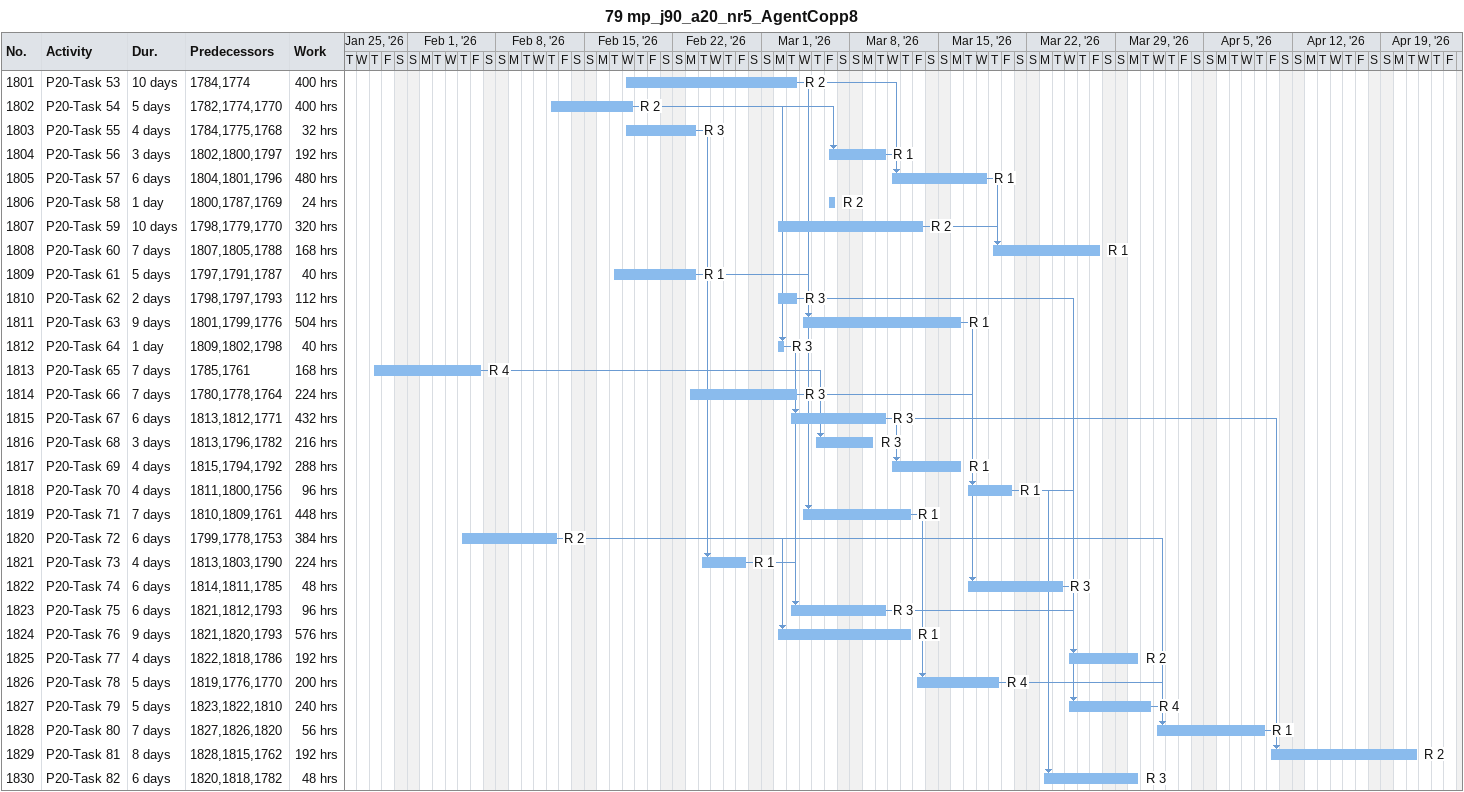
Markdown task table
79 mp_j90_a20_nr5_AgentCopp8

| ID | Task | Duration | Start | Finish | Predecessors | Resources | Work (h) |
|---|---|---|---|---|---|---|---|
| 1801 | P20-Task 53 | 10d | 2026-02-18 | 2026-03-03 | 1784, 1774 | R 2 | 400 |
| 1802 | P20-Task 54 | 5d | 2026-02-12 | 2026-02-18 | 1782, 1774, 1770 | R 2 | 400 |
| 1803 | P20-Task 55 | 4d | 2026-02-18 | 2026-02-23 | 1784, 1775, 1768 | R 3 | 32 |
| 1804 | P20-Task 56 | 3d | 2026-03-06 | 2026-03-10 | 1802, 1800, 1797 | R 1 | 192 |
| 1805 | P20-Task 57 | 6d | 2026-03-11 | 2026-03-18 | 1804, 1801, 1796 | R 1 | 480 |
| 1806 | P20-Task 58 | 1d | 2026-03-06 | 2026-03-06 | 1800, 1787, 1769 | R 2 | 24 |
| 1807 | P20-Task 59 | 10d | 2026-03-02 | 2026-03-13 | 1798, 1779, 1770 | R 2 | 320 |
| 1808 | P20-Task 60 | 7d | 2026-03-19 | 2026-03-27 | 1807, 1805, 1788 | R 1 | 168 |
| 1809 | P20-Task 61 | 5d | 2026-02-17 | 2026-02-23 | 1797, 1791, 1787 | R 1 | 40 |
| 1810 | P20-Task 62 | 2d | 2026-03-02 | 2026-03-03 | 1798, 1797, 1793 | R 3 | 112 |
| 1811 | P20-Task 63 | 9d | 2026-03-04 | 2026-03-16 | 1801, 1799, 1776 | R 1 | 504 |
| 1812 | P20-Task 64 | 1d | 2026-03-02 | 2026-03-02 | 1809, 1802, 1798 | R 3 | 40 |
| 1813 | P20-Task 65 | 7d | 2026-01-29 | 2026-02-06 | 1785, 1761 | R 4 | 168 |
| 1814 | P20-Task 66 | 7d | 2026-02-23 | 2026-03-03 | 1780, 1778, 1764 | R 3 | 224 |
| 1815 | P20-Task 67 | 6d | 2026-03-03 | 2026-03-10 | 1813, 1812, 1771 | R 3 | 432 |
| 1816 | P20-Task 68 | 3d | 2026-03-05 | 2026-03-09 | 1813, 1796, 1782 | R 3 | 216 |
| 1817 | P20-Task 69 | 4d | 2026-03-11 | 2026-03-16 | 1815, 1794, 1792 | R 1 | 288 |
| 1818 | P20-Task 70 | 4d | 2026-03-17 | 2026-03-20 | 1811, 1800, 1756 | R 1 | 96 |
| 1819 | P20-Task 71 | 7d | 2026-03-04 | 2026-03-12 | 1810, 1809, 1761 | R 1 | 448 |
| 1820 | P20-Task 72 | 6d | 2026-02-05 | 2026-02-12 | 1799, 1778, 1753 | R 2 | 384 |
| 1821 | P20-Task 73 | 4d | 2026-02-24 | 2026-02-27 | 1813, 1803, 1790 | R 1 | 224 |
| 1822 | P20-Task 74 | 6d | 2026-03-17 | 2026-03-24 | 1814, 1811, 1785 | R 3 | 48 |
| 1823 | P20-Task 75 | 6d | 2026-03-03 | 2026-03-10 | 1821, 1812, 1793 | R 3 | 96 |
| 1824 | P20-Task 76 | 9d | 2026-03-02 | 2026-03-12 | 1821, 1820, 1793 | R 1 | 576 |
| 1825 | P20-Task 77 | 4d | 2026-03-25 | 2026-03-30 | 1822, 1818, 1786 | R 2 | 192 |
| 1826 | P20-Task 78 | 5d | 2026-03-13 | 2026-03-19 | 1819, 1776, 1770 | R 4 | 200 |
| 1827 | P20-Task 79 | 5d | 2026-03-25 | 2026-03-31 | 1823, 1822, 1810 | R 4 | 240 |
| 1828 | P20-Task 80 | 7d | 2026-04-01 | 2026-04-09 | 1827, 1826, 1820 | R 1 | 56 |
| 1829 | P20-Task 81 | 8d | 2026-04-10 | 2026-04-21 | 1828, 1815, 1762 | R 2 | 192 |
| 1830 | P20-Task 82 | 6d | 2026-03-23 | 2026-03-30 | 1820, 1818, 1782 | R 3 | 48 |
